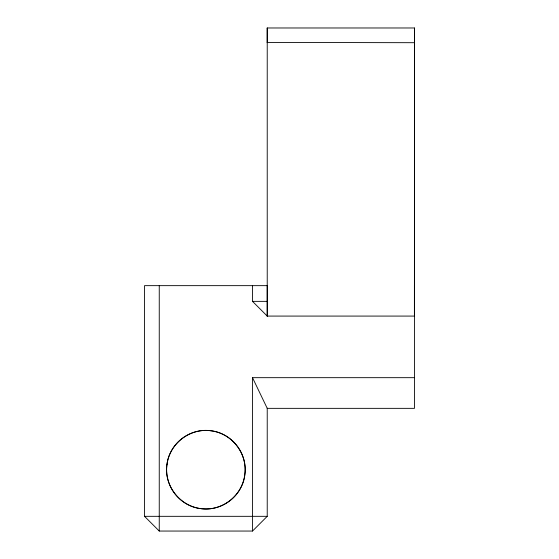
<?xml version="1.0" encoding="UTF-8"?>
<svg xmlns="http://www.w3.org/2000/svg" width="559" height="559" viewBox="0 0 559 559"><rect width="100%" height="100%" fill="white"/><g stroke="black" fill="none" stroke-linecap="round" stroke-linejoin="round"><path stroke-width="0.84" d="M267.23 316.359L267.23 27.95L267.216 42.701M267.209 27.978L414.471 27.978L414.408 316.08L267.23 316.08L252.507 301.357L252.507 285.649M414.471 42.701L267.23 42.421M267.23 316.08L267.23 285.649L144.529 285.649L144.529 516.327L159.252 531.05L252.507 531.05L267.23 516.327L267.23 408.133M414.408 285.649L414.408 316.359M252.507 301.357L267.23 301.357M252.507 531.05L252.507 377.674L414.471 377.674M144.529 516.327L267.23 516.327M252.507 377.674L267.23 408.349L414.471 408.349L414.471 27.978M159.252 285.649L159.252 531.05M166.952 464.578C163.773 485.324 179.886 506.328 200.758 508.627C221.504 511.806 242.508 495.693 244.807 474.822C247.986 454.076 231.873 433.071 211.002 430.772C190.256 427.593 169.251 443.706 166.952 464.578M186.245 503.701A39.263 39.263 0 0 0 245.142 469.7A39.263 39.263 0 0 0 186.245 435.699A39.263 39.263 0 0 0 186.245 503.701"/></g></svg>
